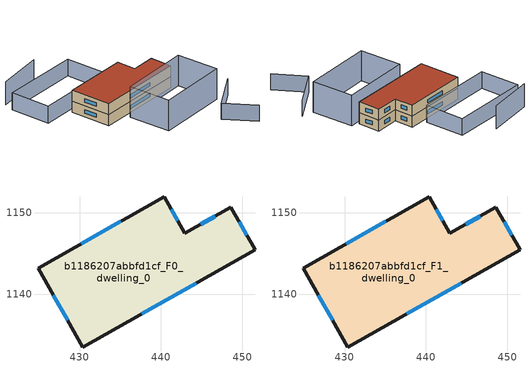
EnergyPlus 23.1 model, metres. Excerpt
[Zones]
b1186207abbfd1cf_F0_dwelling_0
 floor ground (EU_floor_Construction): 448.59,1150.68 451.57,1145.46 430.42,1133.45 424.9,1143.18 440.39,1151.98 442.95,1147.48 z0
 wall outside (EU_wall_Construction): 442.95,1147.48 440.39,1151.98 424.9,1143.18 430.42,1133.45 451.57,1145.46 448.59,1150.68 442.95,1147.48 z0:3
 window (EU_Window_Construction): 442.07,1149.02 441.27,1150.44 / 446.66,1149.59 444.88,1148.58 / 450.55,1147.25 449.61,1148.89 / 437.66,1137.56 444.33,1141.34 / 426.79,1139.85 428.53,1136.78 / 435.09,1148.97 430.2,1146.19 z1.03:1.97
b1186207abbfd1cf_F1_dwelling_0
 floor to b1186207abbfd1cf_F0_dwelling_0 (EU_floor_Construction): 448.59,1150.68 451.56,1145.46 430.42,1133.45 424.9,1143.18 440.39,1151.98 442.95,1147.48 z3
 wall outside (EU_wall_Construction): 442.95,1147.48 440.39,1151.98 424.9,1143.18 430.42,1133.45 451.57,1145.46 448.59,1150.68 442.95,1147.48 z3:6
 window (EU_Window_Construction): 442.07,1149.02 441.27,1150.44 / 446.66,1149.59 444.88,1148.58 / 450.55,1147.25 449.61,1148.89 / 437.66,1137.56 444.33,1141.34 / 426.79,1139.85 428.53,1136.78 / 435.09,1148.97 430.2,1146.19 z4.03:4.97
 roof outside (EU_roof_Construction): 451.57,1145.46 448.59,1150.68 442.95,1147.48 440.39,1151.98 424.9,1143.18 430.42,1133.45 z6
shading: 464.73,1121.64 456.79,1126.19 / 456.79,1126.19 462.83,1136.74 z0:4.4; 436.9,1135.51 453.57,1145.67 / 453.57,1145.67 459.56,1135.83 / 459.56,1135.83 442.89,1125.67 / 442.89,1125.67 436.9,1135.51 z0:8.3; 436.21,1150.91 417.43,1140.32 / 417.43,1140.32 412.07,1149.84 / 412.07,1149.84 430.84,1160.43 / 430.84,1160.43 436.21,1150.91 z0:4.6; 421.99,1160.47 411.57,1152.71 z0:6.3
[Building]
EU S2 Campaign: North Axis=0; Terrain=City; Solar Distribution=FullExterior
[Site:Location]
Cape.Town.Intl.AP: Latitude=-33.965; Longitude=18.602; Time Zone=2; Elevation=46
[SizingPeriod:WeatherFileDays]
AnnualSizingPeriod: Begin Month=1; Begin Day of Month=1; End Month=12; End Day of Month=31; Day of Week for Start Day=Monday; Use Weather File Daylight Saving Period=No; Use Weather File Rain and Snow Indicators=No
[MATERIAL]
EU_InternalMass_Material: Roughness=MediumRough; Thickness=0.1; Conductivity=1; Density=1800; Specific Heat=900; Thermal Absorptance=0.9; Solar Absorptance=0.7; Visible Absorptance=0.7
[MATERIAL:NOMASS] Roughness=MediumRough; Thermal Absorptance=0.9; Solar Absorptance=0.7; Visible Absorptance=0.7
Name | Thermal Resistance
EU_wall_NoMass | 0.493876
EU_roof_NoMass | 0.449382
EU_floor_NoMass | 1.25
[WINDOWMATERIAL:SIMPLEGLAZINGSYSTEM]
EU_Window_SimpleGlazing: UFactor=4.4; Solar Heat Gain Coefficient=0.85; Visible Transmittance=0.85
[CONSTRUCTION]
EU_wall_Construction: EU_wall_NoMass
EU_roof_Construction: EU_roof_NoMass
EU_floor_Construction: EU_floor_NoMass
EU_Window_Construction: EU_Window_SimpleGlazing
EU_InternalMass_Construction: EU_InternalMass_Material
[ZONE] Type=1; Multiplier=1; Ceiling Height=autocalculate; Floor Area=autocalculate; Part of Total Floor Area=Yes
Name | Volume
b1186207abbfd1cf_F0_dwelling_0 | 715.464
b1186207abbfd1cf_F1_dwelling_0 | 715.463
[INTERNALMASS] Construction=EU_InternalMass_Construction; Surface Area=238.488
Name | Zone or ZoneList
b1186207abbfd1cf_F0_dwelling_0_EU_InternalMass | b1186207abbfd1cf_F0_dwelling_0
b1186207abbfd1cf_F1_dwelling_0_EU_InternalMass | b1186207abbfd1cf_F1_dwelling_0
[OTHEREQUIPMENT] Fuel Type=Electricity; Design Level Calculation Method=Watts/Area; Power per Zone Floor Area=1; Fraction Latent=0; Fraction Radiant=0; Fraction Lost=0; Carbon Dioxide Generation Rate=0; EndUse Subcategory=EU_Step8_InternalGains
Name | Zone or ZoneList or Space or SpaceList | Schedule
EU_Step8_InternalGain_b1186207abbfd1cf_F0_dwelling_0_f000 | b1186207abbfd1cf_F0_dwelling_0 | EU_Step8_GainSchedule_b1186207abbfd1cf_F0_dwelling_0_f000
EU_Step8_InternalGain_b1186207abbfd1cf_F1_dwelling_0_f000 | b1186207abbfd1cf_F1_dwelling_0 | EU_Step8_GainSchedule_b1186207abbfd1cf_F1_dwelling_0_f000
[ZONEVENTILATION:DESIGNFLOWRATE] Schedule=EU_AlwaysOn; Design Flow Rate Calculation Method=AirChanges/Hour; Air Changes per Hour=0.64; Ventilation Type=Natural; Fan Pressure Rise=0; Fan Total Efficiency=1; Constant Term Coefficient=1; Temperature Term Coefficient=0; Velocity Term Coefficient=0; Velocity Squared Term Coefficient=0; Minimum Indoor Temperature=-100; Maximum Indoor Temperature=100; Delta Temperature=-100; Minimum Outdoor Temperature=-100; Maximum Outdoor Temperature=100; Maximum Wind Speed=40
Name | Zone or ZoneList or Space or SpaceList
EU_ConstantAir_b1186207abbfd1cf_F0_dwelling_0 | b1186207abbfd1cf_F0_dwelling_0
EU_ConstantAir_b1186207abbfd1cf_F1_dwelling_0 | b1186207abbfd1cf_F1_dwelling_0
[HVACTEMPLATE:THERMOSTAT] Constant Heating Setpoint=20; Constant Cooling Setpoint=50
EU_HeatOnly_b1186207abbfd1cf_F0_dwelling_0; EU_HeatOnly_b1186207abbfd1cf_F1_dwelling_0
[HVACTEMPLATE:ZONE:IDEALLOADSAIRSYSTEM] System Availability Schedule=EU_AlwaysOn; Maximum Heating Supply Air Temperature=50; Minimum Cooling Supply Air Temperature=13; Maximum Heating Supply Air Humidity Ratio=0.0156; Minimum Cooling Supply Air Humidity Ratio=0.0077; Heating Limit=NoLimit; Cooling Limit=NoLimit; Heating Availability Schedule=EU_AlwaysOn; Cooling Availability Schedule=EU_CoolingOff; Dehumidification Control Type=ConstantSensibleHeatRatio; Cooling Sensible Heat Ratio=0.7; Dehumidification Setpoint=60; Humidification Control Type=None; Humidification Setpoint=30; Outdoor Air Method=None; Outdoor Air Flow Rate per Person=0.00944; Outdoor Air Flow Rate per Zone Floor Area=0; Outdoor Air Flow Rate per Zone=0; Demand Controlled Ventilation Type=None; Outdoor Air Economizer Type=NoEconomizer; Heat Recovery Type=None; Sensible Heat Recovery Effectiveness=0.7; Latent Heat Recovery Effectiveness=0.65
Name | Template Thermostat
b1186207abbfd1cf_F0_dwelling_0 | EU_HeatOnly_b1186207abbfd1cf_F0_dwelling_0
b1186207abbfd1cf_F1_dwelling_0 | EU_HeatOnly_b1186207abbfd1cf_F1_dwelling_0
[SIZING:ZONE] Zone Cooling Design Supply Air Temperature Input Method=SupplyAirTemperature; Zone Cooling Design Supply Air Temperature=13; Zone Heating Design Supply Air Temperature Input Method=SupplyAirTemperature; Zone Heating Design Supply Air Temperature=50; Zone Cooling Design Supply Air Humidity Ratio=0.008; Zone Heating Design Supply Air Humidity Ratio=0.008; Cooling Design Air Flow Method=DesignDay; Cooling Design Air Flow Rate=0; Cooling Minimum Air Flow per Zone Floor Area=0.000762; Cooling Minimum Air Flow=0; Cooling Minimum Air Flow Fraction=0.2; Heating Design Air Flow Method=DesignDay; Heating Design Air Flow Rate=0; Heating Maximum Air Flow per Zone Floor Area=0.002032; Heating Maximum Air Flow=0.141576; Heating Maximum Air Flow Fraction=0.3; Account for Dedicated Outdoor Air System=No; Dedicated Outdoor Air System Control Strategy=NeutralSupplyAir; Dedicated Outdoor Air Low Setpoint Temperature for Design=autosize; Dedicated Outdoor Air High Setpoint Temperature for Design=autosize; Zone Load Sizing Method=Sensible Load Only No Latent Load; Zone Latent Cooling Design Supply Air Humidity Ratio Input Method=HumidityRatioDifference; Zone Cooling Design Supply Air Humidity Ratio Difference=0.005; Zone Latent Heating Design Supply Air Humidity Ratio Input Method=HumidityRatioDifference; Zone Humidification Design Supply Air Humidity Ratio Difference=0.005
b1186207abbfd1cf_F0_dwelling_0; b1186207abbfd1cf_F1_dwelling_0
[SCHEDULE:CONSTANT]
Name | Hourly Value
EU_AlwaysOn | 1
EU_CoolingOff | 0
[SCHEDULE:FILE] Column Number=1; Rows to Skip at Top=0; Number of Hours of Data=8760; Column Separator=Comma; Interpolate to Timestep=No; Minutes per Item=60; Adjust Schedule for Daylight Savings=Yes
Name | File
EU_Step8_GainSchedule_b1186207abbfd1cf_F0_dwelling_0_f000 | ../../schedules/b1186207abbfd1cf/b1186207abbfd1cf_F0_dwelling_0_f000_gain.csv
EU_Step8_GainSchedule_b1186207abbfd1cf_F1_dwelling_0_f000 | ../../schedules/b1186207abbfd1cf/b1186207abbfd1cf_F1_dwelling_0_f000_gain.csv
